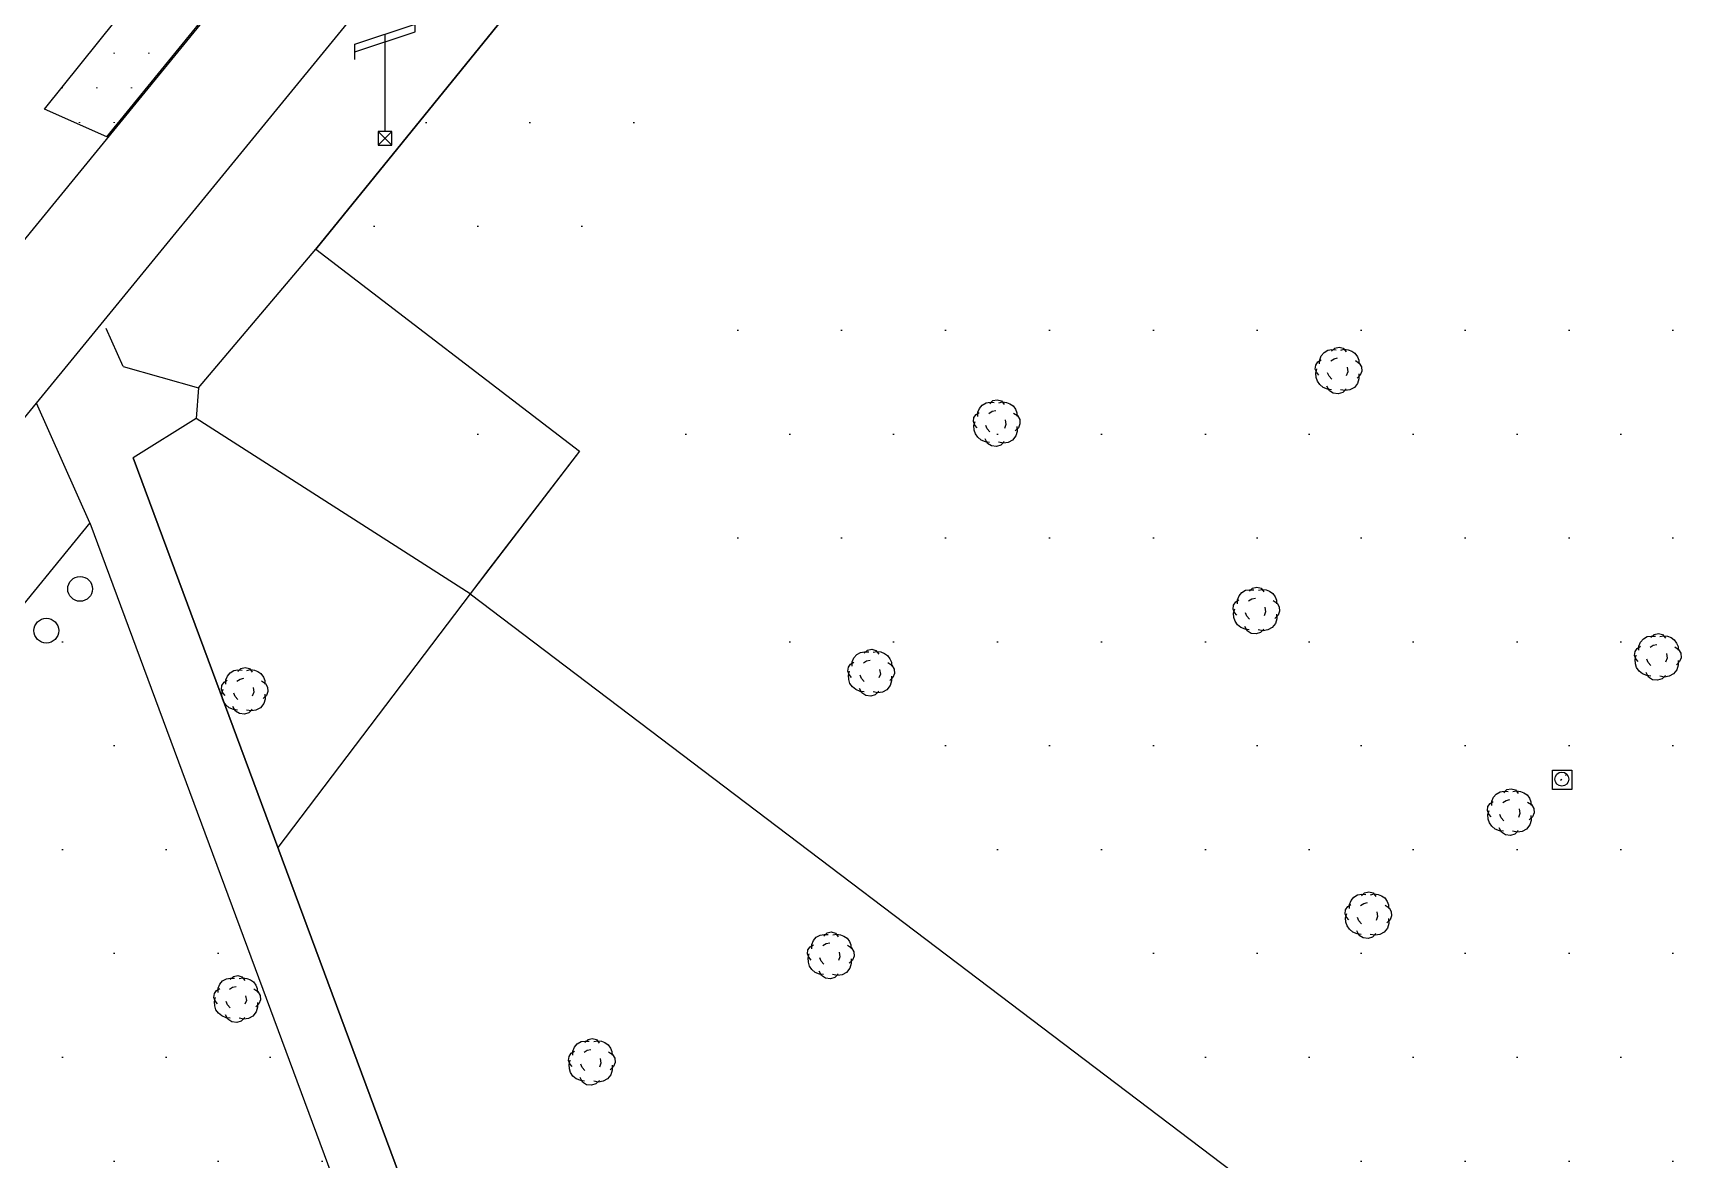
# Model space of a CAD drawing. Header units: metres. Extents: x 64 to 796628, y 142 to 671743.
# Drawn here: x 364206.1 to 364282.5, y 376213.8 to 376265.4 of the extents above; entities that cross this region are included whole.
import ezdxf

# ---------------------------------------------------------------- set-up
doc = ezdxf.new("R2010")
doc.units = ezdxf.units.M
doc.header["$LTSCALE"] = 2
doc.layers.add('Arbres', color=100, linetype='Continuous')
doc.layers.add('Espace Vert', color=3, linetype='Continuous', lineweight=5)
doc.layers.add('ROUTE', color=7, linetype='Continuous', lineweight=25)

msp = doc.modelspace()

# ---------------------------------------------------------------- hatches: boundary and pattern name
h = msp.add_hatch()
h.set_pattern_fill('DOTS', color=3, scale=3, style=0)
h.paths.add_polyline_path([(364290.192, 376164.615), (364289.564, 376163.837)], flags=17)
edge = h.paths.add_edge_path()
edge.add_line((364317.882, 376218.032), (364299.423, 376233.385))
edge.add_line((364335.041, 376238.664), (364317.882, 376218.032))
edge.add_line((364299.423, 376233.385), (364315.453, 376252.941))
edge.add_line((364358.806, 376219.237), (364335.041, 376238.664))
edge.add_line((364313.357, 376167.455), (364358.806, 376219.237))
edge.add_line((364308.452, 376171.458), (364313.357, 376167.455))
edge.add_line((364301.538, 376162.902), (364308.452, 376171.458))
edge.add_line((364303.093, 376161.645), (364301.538, 376162.902))
edge.add_line((364298.819, 376156.357), (364303.093, 376161.645))
edge.add_line((364289.564, 376163.837), (364298.819, 376156.357))
edge.add_line((364294.316, 376161.281), (364290.192, 376164.615))
edge.add_line((364306.067, 376175.742), (364293.686, 376160.505))
edge.add_line((364312.133, 376170.817), (364306.067, 376175.742))
edge.add_line((364312.937, 376171.812), (364312.133, 376170.817))
edge.add_line((364271.345, 376205.412), (364312.937, 376171.812))
edge.add_line((364226.124, 376239.705), (364271.345, 376205.412))
edge.add_line((364231.128, 376246.239), (364226.124, 376239.705))
edge.add_line((364231.128, 376246.239), (364226.981, 376240.836))
edge.add_line((364219.051, 376255.509), (364231.128, 376246.239))
edge.add_line((364257.094, 376302.432), (364219.051, 376255.509))
edge.add_line((364319.346, 376251.96), (364257.094, 376302.432))
edge.add_line((364318.263, 376250.638), (364319.346, 376251.96))
edge.add_line((364315.453, 376252.941), (364318.263, 376250.638))
h = msp.add_hatch()
h.set_pattern_fill('DOTS', color=3, scale=3, style=0)
h.paths.add_polyline_path([(364208.682, 376242.958), (364187.938, 376217.513), (364231.055, 376182.69)])
at = {"layer": 'Espace Vert'}
h = msp.add_hatch(dxfattribs=at)
h.set_pattern_fill('DOTS', color=3, scale=3, style=0)
edge = h.paths.add_edge_path()
edge.add_line((364135.511, 376197.26), (364130.294, 376201.531))
edge.add_line((364074.719, 376133.658), (364294.99, 376402.67))
edge.add_line((364135.511, 376197.26), (364138.532, 376194.755))
edge.add_line((364142.789, 376200.093), (364138.8, 376195.078))
edge.add_line((364138.8, 376195.078), (364138.532, 376194.755))
edge.add_line((364142.789, 376200.093), (364152.95, 376191.735))
edge.add_line((364137.417, 376172.75), (364152.95, 376191.735))
edge.add_line((364137.417, 376172.75), (364117.504, 376148.602))
edge.add_line((364117.503, 376148.601), (364108.429, 376137.463))
edge.add_line((364108.429, 376137.463), (364088.392, 376111.939))
edge.add_line((364074.719, 376133.658), (364058.668, 376114.1))
edge.add_line((364088.392, 376111.939), (364069.571, 376127.385))
h = msp.add_hatch(dxfattribs=at)
h.set_pattern_fill('DOTS', color=3, angle=6e-15, style=0)
edge = h.paths.add_edge_path()
edge.add_line((364209.46, 376260.66), (364228.28, 376283.7))
edge.add_line((364209.46, 376260.66), (364206.61, 376261.92))
edge.add_line((364206.61, 376261.92), (364223.49, 376283.03))
edge.add_arc((364225.23, 376288.047), 5.31, 250.86988, 335.44308)

# ---------------------------------------------------------------- linework, layer by layer
at = {"lineweight": 25}
msp.add_line((364182.54, 376219.48), (364251.01, 376303.18), dxfattribs=at)
for p, q in [((364219.051, 376255.509), (364257.094, 376302.432)), ((364222.213, 376265.361), (364222.213, 376260.906)), ((364221.897, 376260.906), (364222.528, 376260.275)), ((364222.528, 376260.906), (364221.897, 376260.275)), ((364213.672, 376249.148), (364219.051, 376255.509)), ((364219.051, 376255.509), (364231.128, 376246.239)), ((364210.216, 376250.124), (364209.44, 376251.863)), ((364210.216, 376250.124), (364213.672, 376249.148)), ((364213.672, 376249.148), (364213.56, 376247.734)), ((364208.682, 376242.958), (364206.238, 376248.437)), ((364213.56, 376247.734), (364210.667, 376245.944)), ((364226.124, 376239.705), (364213.56, 376247.734)), ((364223.601, 376211.101), (364210.667, 376245.944)), ((364210.667, 376245.944), (364227.86, 376199.629)), ((364231.128, 376246.239), (364226.981, 376240.836)), ((364208.682, 376242.958), (364187.938, 376217.513)), ((364208.682, 376242.958), (364231.055, 376182.69)), ((364226.981, 376240.836), (364226.124, 376239.705)), ((364226.124, 376239.705), (364217.301, 376228.072)), ((364226.552, 376240.271), (364226.124, 376239.705)), ((364226.124, 376239.705), (364271.345, 376205.412)), ((364275.721, 376231.608), (364276.608, 376231.608)), ((364275.721, 376230.722), (364275.721, 376231.608)), ((364276.1, 376231.149), (364276.157, 376231.206)), ((364276.33, 376231.373), (364276.387, 376231.43)), ((364276.33, 376231.373), (364276.387, 376231.43)), ((364276.608, 376231.608), (364276.608, 376230.722)), ((364276.608, 376230.722), (364275.721, 376230.722))]:
    msp.add_line(p, q)
at = {"color": 0}
for p, q in [((364257.094, 376302.432), (364219.051, 376255.509)), ((364219.051, 376255.509), (364231.128, 376246.239)), ((364231.128, 376246.239), (364226.124, 376239.705)), ((364226.124, 376239.705), (364271.345, 376205.412))]:
    msp.add_line(p, q, dxfattribs=at)
for points in [[(364220.828, 376264.552), (364220.828, 376264.9), (364223.597, 376265.821), (364223.597, 376266.169)], [(364220.828, 376264.204), (364220.828, 376264.552), (364223.597, 376265.473), (364223.597, 376265.821)]]:
    msp.add_lwpolyline(points)
msp.add_lwpolyline([(364221.897, 376260.275), (364222.528, 376260.275), (364222.528, 376260.906), (364221.897, 376260.906)], close=True)
at = {"color": 3, "linetype": 'Continuous'}
for centre in [(364208.242, 376239.928), (364206.695, 376238.013)]:
    msp.add_circle(centre, 0.568, dxfattribs=at)
msp.add_circle((364276.157, 376231.206), 0.321)
at = {"layer": 'Arbres'}
for p, q in [((364265.752, 376250.972), (364265.946, 376251.016)), ((364265.946, 376251.016), (364266.137, 376250.964)), ((364264.879, 376250.192), (364264.978, 376250.334)), ((364264.978, 376250.334), (364265.125, 376250.427)), ((364265.054, 376250.246), (364265.058, 376250.438)), ((364265.058, 376250.438), (364265.129, 376250.62)), ((364265.129, 376250.62), (364265.257, 376250.771)), ((364265.257, 376250.771), (364265.433, 376250.873)), ((364265.433, 376250.873), (364265.616, 376250.898)), ((364265.567, 376250.389), (364265.713, 376250.482)), ((364265.605, 376250.831), (364265.752, 376250.972)), ((364265.616, 376250.898), (364265.808, 376250.894)), ((364265.713, 376250.482), (364265.877, 376250.517)), ((364266.02, 376250.88), (364266.184, 376250.915)), ((364266.137, 376250.964), (364266.268, 376250.797)), ((364266.184, 376250.915), (364266.366, 376250.891)), ((364266.366, 376250.891), (364266.529, 376250.83)), ((364266.529, 376250.83), (364266.671, 376250.731)), ((364266.671, 376250.731), (364266.783, 376250.575)), ((364266.693, 376250.403), (364266.873, 376250.284)), ((364266.783, 376250.575), (364266.847, 376250.419)), ((364266.847, 376250.419), (364266.853, 376250.246)), ((364266.873, 376250.284), (364266.975, 376250.109)), ((364264.856, 376250.01), (364264.879, 376250.192)), ((364264.92, 376249.854), (364264.856, 376250.01)), ((364264.881, 376249.826), (364264.933, 376250.018)), ((364264.896, 376249.624), (364264.881, 376249.826)), ((364264.95, 376249.45), (364264.896, 376249.624)), ((364265.023, 376249.727), (364264.92, 376249.854)), ((364265.484, 376249.679), (364265.42, 376249.834)), ((364265.606, 376249.541), (364265.484, 376249.679)), ((364266.345, 376249.882), (364266.273, 376249.7)), ((364266.311, 376250.094), (364266.345, 376249.882)), ((364266.919, 376249.725), (364266.771, 376249.584)), ((364266.857, 376249.563), (364266.795, 376249.352)), ((364266.853, 376249.784), (364266.857, 376249.563)), ((364266.99, 376249.906), (364266.919, 376249.725)), ((364266.975, 376250.109), (364266.99, 376249.906)), ((364265.062, 376249.293), (364264.95, 376249.45)), ((364265.213, 376249.165), (364265.062, 376249.293)), ((364265.414, 376249.084), (364265.213, 376249.165)), ((364265.499, 376249.015), (364265.388, 376249.219)), ((364265.596, 376249.061), (364265.414, 376249.084)), ((364265.679, 376248.895), (364265.499, 376249.015)), ((364265.909, 376248.871), (364265.679, 376248.895)), ((364266.113, 376248.934), (364265.909, 376248.871)), ((364266.23, 376249.018), (364266.01, 376249.061)), ((364266.27, 376249.094), (364266.113, 376248.934)), ((364266.442, 376249.052), (364266.23, 376249.018)), ((364266.647, 376249.163), (364266.442, 376249.052)), ((364266.795, 376249.352), (364266.647, 376249.163)), ((364249.309, 376247.921), (364249.456, 376248.014)), ((364249.384, 376247.833), (364249.388, 376248.025)), ((364249.388, 376248.025), (364249.46, 376248.206)), ((364249.46, 376248.206), (364249.588, 376248.357)), ((364249.588, 376248.357), (364249.763, 376248.46)), ((364249.763, 376248.46), (364249.947, 376248.484)), ((364249.897, 376247.976), (364250.044, 376248.069)), ((364249.936, 376248.417), (364250.083, 376248.559)), ((364249.947, 376248.484), (364250.139, 376248.48)), ((364250.044, 376248.069), (364250.208, 376248.104)), ((364250.083, 376248.559), (364250.276, 376248.602)), ((364250.276, 376248.602), (364250.468, 376248.55)), ((364250.35, 376248.466), (364250.515, 376248.501)), ((364250.468, 376248.55), (364250.599, 376248.384)), ((364250.515, 376248.501), (364250.697, 376248.478)), ((364250.697, 376248.478), (364250.859, 376248.417)), ((364250.859, 376248.417), (364251.002, 376248.318)), ((364251.002, 376248.318), (364251.114, 376248.161)), ((364251.023, 376247.99), (364251.204, 376247.871)), ((364251.114, 376248.161), (364251.178, 376248.006)), ((364251.178, 376248.006), (364251.184, 376247.833)), ((364249.187, 376247.596), (364249.21, 376247.779)), ((364249.251, 376247.441), (364249.187, 376247.596)), ((364249.21, 376247.779), (364249.309, 376247.921)), ((364249.212, 376247.413), (364249.264, 376247.604)), ((364249.227, 376247.211), (364249.212, 376247.413)), ((364249.281, 376247.036), (364249.227, 376247.211)), ((364249.354, 376247.314), (364249.251, 376247.441)), ((364249.815, 376247.265), (364249.751, 376247.421)), ((364249.937, 376247.128), (364249.815, 376247.265)), ((364250.675, 376247.468), (364250.604, 376247.287)), ((364250.642, 376247.681), (364250.675, 376247.468)), ((364251.249, 376247.312), (364251.102, 376247.17)), ((364251.183, 376247.371), (364251.188, 376247.149)), ((364251.204, 376247.871), (364251.306, 376247.695)), ((364251.321, 376247.493), (364251.249, 376247.312)), ((364251.306, 376247.695), (364251.321, 376247.493)), ((364249.393, 376246.88), (364249.281, 376247.036)), ((364249.544, 376246.752), (364249.393, 376246.88)), ((364249.744, 376246.67), (364249.544, 376246.752)), ((364249.829, 376246.601), (364249.718, 376246.806)), ((364249.927, 376246.647), (364249.744, 376246.67)), ((364250.01, 376246.482), (364249.829, 376246.601)), ((364250.24, 376246.458), (364250.01, 376246.482)), ((364250.443, 376246.521), (364250.24, 376246.458)), ((364250.561, 376246.605), (364250.34, 376246.648)), ((364250.601, 376246.681), (364250.443, 376246.521)), ((364250.773, 376246.639), (364250.561, 376246.605)), ((364250.978, 376246.75), (364250.773, 376246.639)), ((364251.126, 376246.939), (364250.978, 376246.75)), ((364251.188, 376247.149), (364251.126, 376246.939)), ((364261.289, 376239.43), (364261.36, 376239.611)), ((364261.36, 376239.611), (364261.488, 376239.762)), ((364261.488, 376239.762), (364261.664, 376239.864)), ((364261.664, 376239.864), (364261.847, 376239.889)), ((364261.836, 376239.822), (364261.983, 376239.963)), ((364261.847, 376239.889), (364262.04, 376239.885)), ((364261.983, 376239.963), (364262.177, 376240.007)), ((364262.177, 376240.007), (364262.368, 376239.955)), ((364262.251, 376239.871), (364262.415, 376239.906)), ((364262.368, 376239.955), (364262.499, 376239.789)), ((364262.415, 376239.906), (364262.598, 376239.883)), ((364262.598, 376239.883), (364262.76, 376239.822)), ((364262.76, 376239.822), (364262.902, 376239.722)), ((364262.902, 376239.722), (364263.014, 376239.566)), ((364263.014, 376239.566), (364263.078, 376239.411)), ((364261.087, 376239.001), (364261.11, 376239.183)), ((364261.151, 376238.846), (364261.087, 376239.001)), ((364261.11, 376239.183), (364261.21, 376239.326)), ((364261.112, 376238.818), (364261.164, 376239.009)), ((364261.127, 376238.615), (364261.112, 376238.818)), ((364261.254, 376238.718), (364261.151, 376238.846)), ((364261.21, 376239.326), (364261.356, 376239.419)), ((364261.285, 376239.237), (364261.289, 376239.43)), ((364261.715, 376238.67), (364261.651, 376238.825)), ((364261.798, 376239.38), (364261.944, 376239.473)), ((364261.944, 376239.473), (364262.108, 376239.508)), ((364262.576, 376238.873), (364262.505, 376238.692)), ((364262.542, 376239.085), (364262.576, 376238.873)), ((364262.924, 376239.395), (364263.104, 376239.275)), ((364263.078, 376239.411), (364263.084, 376239.237)), ((364263.104, 376239.275), (364263.206, 376239.1)), ((364263.221, 376238.898), (364263.15, 376238.716)), ((364263.206, 376239.1), (364263.221, 376238.898)), ((364261.181, 376238.441), (364261.127, 376238.615)), ((364261.293, 376238.285), (364261.181, 376238.441)), ((364261.444, 376238.156), (364261.293, 376238.285)), ((364261.645, 376238.075), (364261.444, 376238.156)), ((364261.73, 376238.006), (364261.619, 376238.21)), ((364261.827, 376238.052), (364261.645, 376238.075)), ((364261.837, 376238.533), (364261.715, 376238.67)), ((364262.461, 376238.009), (364262.241, 376238.053)), ((364262.501, 376238.086), (364262.344, 376237.925)), ((364262.674, 376238.043), (364262.461, 376238.009)), ((364262.878, 376238.154), (364262.674, 376238.043)), ((364263.026, 376238.344), (364262.878, 376238.154)), ((364263.15, 376238.716), (364263.003, 376238.575)), ((364263.089, 376238.554), (364263.026, 376238.344)), ((364263.084, 376238.775), (364263.089, 376238.554)), ((364261.91, 376237.886), (364261.73, 376238.006)), ((364262.141, 376237.862), (364261.91, 376237.886)), ((364262.344, 376237.925), (364262.141, 376237.862)), ((364279.613, 376237.201), (364279.759, 376237.294)), ((364279.688, 376237.113), (364279.692, 376237.305)), ((364279.692, 376237.305), (364279.763, 376237.487)), ((364279.763, 376237.487), (364279.891, 376237.638)), ((364279.891, 376237.638), (364280.067, 376237.74)), ((364280.067, 376237.74), (364280.25, 376237.765)), ((364280.201, 376237.256), (364280.347, 376237.349)), ((364280.239, 376237.698), (364280.386, 376237.839)), ((364280.25, 376237.765), (364280.442, 376237.761)), ((364280.347, 376237.349), (364280.511, 376237.384)), ((364280.386, 376237.839), (364280.58, 376237.883)), ((364280.58, 376237.883), (364280.771, 376237.831)), ((364280.654, 376237.747), (364280.818, 376237.782)), ((364280.771, 376237.831), (364280.902, 376237.664)), ((364280.818, 376237.782), (364281, 376237.758)), ((364281, 376237.758), (364281.163, 376237.697)), ((364281.163, 376237.697), (364281.305, 376237.598)), ((364281.305, 376237.598), (364281.417, 376237.442)), ((364281.327, 376237.27), (364281.507, 376237.151)), ((364281.417, 376237.442), (364281.481, 376237.286)), ((364281.481, 376237.286), (364281.487, 376237.113)), ((364243.556, 376236.476), (364243.702, 376236.569)), ((364243.631, 376236.388), (364243.635, 376236.581)), ((364243.635, 376236.581), (364243.707, 376236.762)), ((364243.707, 376236.762), (364243.835, 376236.913)), ((364243.835, 376236.913), (364244.01, 376237.015)), ((364244.01, 376237.015), (364244.194, 376237.04)), ((364244.144, 376236.531), (364244.291, 376236.624)), ((364244.183, 376236.973), (364244.33, 376237.114)), ((364244.194, 376237.04), (364244.386, 376237.036)), ((364244.291, 376236.624), (364244.455, 376236.659)), ((364244.33, 376237.114), (364244.523, 376237.158)), ((364244.523, 376237.158), (364244.715, 376237.106)), ((364244.597, 376237.022), (364244.762, 376237.057)), ((364244.715, 376237.106), (364244.846, 376236.94)), ((364244.762, 376237.057), (364244.944, 376237.034)), ((364244.944, 376237.034), (364245.106, 376236.972)), ((364245.106, 376236.972), (364245.248, 376236.873)), ((364245.248, 376236.873), (364245.361, 376236.717)), ((364245.27, 376236.546), (364245.451, 376236.426)), ((364245.361, 376236.717), (364245.425, 376236.561)), ((364245.425, 376236.561), (364245.43, 376236.388)), ((364279.49, 376236.877), (364279.513, 376237.059)), ((364279.554, 376236.721), (364279.49, 376236.877)), ((364279.513, 376237.059), (364279.613, 376237.201)), ((364279.515, 376236.693), (364279.567, 376236.885)), ((364279.53, 376236.491), (364279.515, 376236.693)), ((364279.657, 376236.594), (364279.554, 376236.721)), ((364280.118, 376236.546), (364280.054, 376236.701)), ((364280.24, 376236.408), (364280.118, 376236.546)), ((364280.979, 376236.749), (364280.908, 376236.567)), ((364280.945, 376236.961), (364280.979, 376236.749)), ((364281.553, 376236.592), (364281.405, 376236.451)), ((364281.487, 376236.651), (364281.492, 376236.43)), ((364281.507, 376237.151), (364281.609, 376236.976)), ((364281.624, 376236.773), (364281.553, 376236.592)), ((364281.609, 376236.976), (364281.624, 376236.773)), ((364214.84, 376235.646), (364214.987, 376235.739)), ((364214.916, 376235.558), (364214.92, 376235.75)), ((364214.92, 376235.75), (364214.991, 376235.931)), ((364214.991, 376235.931), (364215.119, 376236.083)), ((364215.119, 376236.083), (364215.295, 376236.185)), ((364215.295, 376236.185), (364215.478, 376236.21)), ((364215.429, 376235.701), (364215.575, 376235.794)), ((364215.467, 376236.142), (364215.614, 376236.284)), ((364215.478, 376236.21), (364215.67, 376236.205)), ((364215.575, 376235.794), (364215.739, 376235.829)), ((364215.614, 376236.284), (364215.808, 376236.328)), ((364215.808, 376236.328), (364215.999, 376236.275)), ((364215.882, 376236.191), (364216.046, 376236.226)), ((364215.999, 376236.275), (364216.13, 376236.109)), ((364216.046, 376236.226), (364216.228, 376236.203)), ((364216.228, 376236.203), (364216.391, 376236.142)), ((364216.391, 376236.142), (364216.533, 376236.043)), ((364216.533, 376236.043), (364216.645, 376235.886)), ((364216.645, 376235.886), (364216.709, 376235.731)), ((364243.434, 376236.152), (364243.457, 376236.334)), ((364243.498, 376235.997), (364243.434, 376236.152)), ((364243.457, 376236.334), (364243.556, 376236.476)), ((364243.459, 376235.969), (364243.511, 376236.16)), ((364243.474, 376235.766), (364243.459, 376235.969)), ((364243.528, 376235.592), (364243.474, 376235.766)), ((364243.601, 376235.869), (364243.498, 376235.997)), ((364244.062, 376235.821), (364243.998, 376235.976)), ((364244.184, 376235.684), (364244.062, 376235.821)), ((364244.922, 376236.024), (364244.851, 376235.843)), ((364244.888, 376236.236), (364244.922, 376236.024)), ((364245.496, 376235.867), (364245.349, 376235.726)), ((364245.43, 376235.926), (364245.435, 376235.705)), ((364245.451, 376236.426), (364245.553, 376236.251)), ((364245.568, 376236.048), (364245.496, 376235.867)), ((364245.553, 376236.251), (364245.568, 376236.048)), ((364279.584, 376236.317), (364279.53, 376236.491)), ((364279.696, 376236.16), (364279.584, 376236.317)), ((364279.847, 376236.032), (364279.696, 376236.16)), ((364280.048, 376235.951), (364279.847, 376236.032)), ((364280.133, 376235.881), (364280.022, 376236.086)), ((364280.23, 376235.927), (364280.048, 376235.951)), ((364280.313, 376235.762), (364280.133, 376235.881)), ((364280.543, 376235.738), (364280.313, 376235.762)), ((364280.747, 376235.801), (364280.543, 376235.738)), ((364280.864, 376235.885), (364280.644, 376235.928)), ((364280.904, 376235.961), (364280.747, 376235.801)), ((364281.077, 376235.919), (364280.864, 376235.885)), ((364281.281, 376236.03), (364281.077, 376235.919)), ((364281.429, 376236.219), (364281.281, 376236.03)), ((364281.492, 376236.43), (364281.429, 376236.219)), ((364214.718, 376235.321), (364214.741, 376235.504)), ((364214.782, 376235.166), (364214.718, 376235.321)), ((364214.741, 376235.504), (364214.84, 376235.646)), ((364214.743, 376235.138), (364214.795, 376235.329)), ((364214.758, 376234.936), (364214.743, 376235.138)), ((364214.885, 376235.039), (364214.782, 376235.166)), ((364215.346, 376234.99), (364215.282, 376235.146)), ((364215.468, 376234.853), (364215.346, 376234.99)), ((364216.207, 376235.193), (364216.135, 376235.012)), ((364216.173, 376235.406), (364216.207, 376235.193)), ((364216.555, 376235.715), (364216.735, 376235.596)), ((364216.781, 376235.037), (364216.633, 376234.896)), ((364216.709, 376235.731), (364216.715, 376235.558)), ((364216.715, 376235.096), (364216.719, 376234.874)), ((364216.735, 376235.596), (364216.837, 376235.42)), ((364216.852, 376235.218), (364216.781, 376235.037)), ((364216.837, 376235.42), (364216.852, 376235.218)), ((364243.64, 376235.435), (364243.528, 376235.592)), ((364243.791, 376235.307), (364243.64, 376235.435)), ((364243.991, 376235.226), (364243.791, 376235.307)), ((364244.076, 376235.157), (364243.965, 376235.361)), ((364244.173, 376235.203), (364243.991, 376235.226)), ((364244.257, 376235.037), (364244.076, 376235.157)), ((364244.487, 376235.013), (364244.257, 376235.037)), ((364244.69, 376235.076), (364244.487, 376235.013)), ((364244.808, 376235.16), (364244.587, 376235.203)), ((364244.848, 376235.236), (364244.69, 376235.076)), ((364245.02, 376235.194), (364244.808, 376235.16)), ((364245.224, 376235.305), (364245.02, 376235.194)), ((364245.373, 376235.495), (364245.224, 376235.305)), ((364245.435, 376235.705), (364245.373, 376235.495)), ((364214.812, 376234.761), (364214.758, 376234.936)), ((364214.924, 376234.605), (364214.812, 376234.761)), ((364215.075, 376234.477), (364214.924, 376234.605)), ((364215.276, 376234.395), (364215.075, 376234.477)), ((364215.361, 376234.326), (364215.25, 376234.531)), ((364215.458, 376234.372), (364215.276, 376234.395)), ((364215.541, 376234.207), (364215.361, 376234.326)), ((364215.975, 376234.246), (364215.771, 376234.183)), ((364216.092, 376234.33), (364215.872, 376234.373)), ((364216.132, 376234.406), (364215.975, 376234.246)), ((364216.304, 376234.364), (364216.092, 376234.33)), ((364216.509, 376234.475), (364216.304, 376234.364)), ((364216.657, 376234.664), (364216.509, 376234.475)), ((364216.719, 376234.874), (364216.657, 376234.664)), ((364215.771, 376234.183), (364215.541, 376234.207)), ((364273.019, 376230.369), (364273.147, 376230.52)), ((364273.147, 376230.52), (364273.322, 376230.622)), ((364273.322, 376230.622), (364273.506, 376230.647)), ((364273.495, 376230.58), (364273.642, 376230.721)), ((364273.506, 376230.647), (364273.698, 376230.643)), ((364273.642, 376230.721), (364273.835, 376230.765)), ((364273.835, 376230.765), (364274.027, 376230.713)), ((364273.91, 376230.629), (364274.074, 376230.664)), ((364274.027, 376230.713), (364274.158, 376230.547)), ((364274.074, 376230.664), (364274.256, 376230.641)), ((364274.256, 376230.641), (364274.418, 376230.58)), ((364274.418, 376230.58), (364274.561, 376230.48)), ((364274.561, 376230.48), (364274.673, 376230.324)), ((364272.746, 376229.759), (364272.769, 376229.941)), ((364272.81, 376229.604), (364272.746, 376229.759)), ((364272.769, 376229.941), (364272.868, 376230.084)), ((364272.771, 376229.576), (364272.823, 376229.767)), ((364272.868, 376230.084), (364273.015, 376230.177)), ((364272.943, 376229.995), (364272.948, 376230.188)), ((364272.948, 376230.188), (364273.019, 376230.369)), ((364273.456, 376230.138), (364273.603, 376230.231)), ((364273.603, 376230.231), (364273.767, 376230.266)), ((364274.235, 376229.631), (364274.163, 376229.45)), ((364274.201, 376229.843), (364274.235, 376229.631)), ((364274.582, 376230.153), (364274.763, 376230.033)), ((364274.673, 376230.324), (364274.737, 376230.169)), ((364274.737, 376230.169), (364274.743, 376229.995)), ((364274.763, 376230.033), (364274.865, 376229.858)), ((364274.88, 376229.656), (364274.808, 376229.474)), ((364274.865, 376229.858), (364274.88, 376229.656)), ((364272.786, 376229.373), (364272.771, 376229.576)), ((364272.84, 376229.199), (364272.786, 376229.373)), ((364272.913, 376229.476), (364272.81, 376229.604)), ((364272.952, 376229.043), (364272.84, 376229.199)), ((364273.103, 376228.914), (364272.952, 376229.043)), ((364273.303, 376228.833), (364273.103, 376228.914)), ((364273.389, 376228.764), (364273.277, 376228.968)), ((364273.374, 376229.428), (364273.31, 376229.583)), ((364273.496, 376229.291), (364273.374, 376229.428)), ((364274.537, 376228.912), (364274.332, 376228.801)), ((364274.685, 376229.102), (364274.537, 376228.912)), ((364274.808, 376229.474), (364274.661, 376229.333)), ((364274.747, 376229.312), (364274.685, 376229.102)), ((364274.742, 376229.534), (364274.747, 376229.312)), ((364273.486, 376228.81), (364273.303, 376228.833)), ((364273.569, 376228.645), (364273.389, 376228.764)), ((364273.799, 376228.62), (364273.569, 376228.645)), ((364274.003, 376228.683), (364273.799, 376228.62)), ((364274.12, 376228.767), (364273.899, 376228.811)), ((364274.16, 376228.844), (364274.003, 376228.683)), ((364274.332, 376228.801), (364274.12, 376228.767)), ((364266.622, 376225.795), (364266.797, 376225.897)), ((364266.797, 376225.897), (364266.981, 376225.922)), ((364266.97, 376225.855), (364267.117, 376225.996)), ((364266.981, 376225.922), (364267.173, 376225.918)), ((364267.117, 376225.996), (364267.31, 376226.04)), ((364267.31, 376226.04), (364267.502, 376225.988)), ((364267.384, 376225.903), (364267.549, 376225.938)), ((364267.502, 376225.988), (364267.633, 376225.821)), ((364267.549, 376225.938), (364267.731, 376225.915)), ((364267.731, 376225.915), (364267.893, 376225.854)), ((364267.893, 376225.854), (364268.036, 376225.755)), ((364266.221, 376225.034), (364266.244, 376225.216)), ((364266.244, 376225.216), (364266.343, 376225.358)), ((364266.343, 376225.358), (364266.49, 376225.451)), ((364266.418, 376225.27), (364266.422, 376225.462)), ((364266.422, 376225.462), (364266.494, 376225.643)), ((364266.494, 376225.643), (364266.622, 376225.795)), ((364266.931, 376225.413), (364267.078, 376225.506)), ((364267.078, 376225.506), (364267.242, 376225.541)), ((364267.676, 376225.118), (364267.709, 376224.905)), ((364268.036, 376225.755), (364268.148, 376225.598)), ((364268.057, 376225.427), (364268.238, 376225.308)), ((364268.148, 376225.598), (364268.212, 376225.443)), ((364268.212, 376225.443), (364268.218, 376225.27)), ((364268.238, 376225.308), (364268.34, 376225.133)), ((364268.34, 376225.133), (364268.355, 376224.93)), ((364266.285, 376224.878), (364266.221, 376225.034)), ((364266.246, 376224.85), (364266.298, 376225.041)), ((364266.261, 376224.648), (364266.246, 376224.85)), ((364266.315, 376224.473), (364266.261, 376224.648)), ((364266.388, 376224.751), (364266.285, 376224.878)), ((364266.427, 376224.317), (364266.315, 376224.473)), ((364266.578, 376224.189), (364266.427, 376224.317)), ((364266.849, 376224.703), (364266.785, 376224.858)), ((364266.971, 376224.565), (364266.849, 376224.703)), ((364267.709, 376224.905), (364267.638, 376224.724)), ((364268.16, 376224.376), (364268.012, 376224.187)), ((364268.283, 376224.749), (364268.136, 376224.608)), ((364268.222, 376224.587), (364268.16, 376224.376)), ((364268.217, 376224.808), (364268.222, 376224.587)), ((364268.355, 376224.93), (364268.283, 376224.749)), ((364241.703, 376223.514), (364241.849, 376223.607)), ((364241.778, 376223.426), (364241.782, 376223.618)), ((364241.782, 376223.618), (364241.853, 376223.799)), ((364241.853, 376223.799), (364241.981, 376223.95)), ((364241.981, 376223.95), (364242.157, 376224.052)), ((364242.157, 376224.052), (364242.34, 376224.077)), ((364242.291, 376223.568), (364242.437, 376223.662)), ((364242.329, 376224.01), (364242.476, 376224.151)), ((364242.34, 376224.077), (364242.533, 376224.073)), ((364242.437, 376223.662), (364242.601, 376223.697)), ((364242.476, 376224.151), (364242.67, 376224.195)), ((364242.67, 376224.195), (364242.861, 376224.143)), ((364242.744, 376224.059), (364242.908, 376224.094)), ((364242.861, 376224.143), (364242.992, 376223.977)), ((364242.908, 376224.094), (364243.091, 376224.071)), ((364243.091, 376224.071), (364243.253, 376224.01)), ((364243.253, 376224.01), (364243.395, 376223.91)), ((364243.395, 376223.91), (364243.507, 376223.754)), ((364243.417, 376223.583), (364243.597, 376223.464)), ((364243.507, 376223.754), (364243.571, 376223.599)), ((364243.571, 376223.599), (364243.577, 376223.426)), ((364266.778, 376224.108), (364266.578, 376224.189)), ((364266.863, 376224.038), (364266.752, 376224.243)), ((364266.961, 376224.084), (364266.778, 376224.108)), ((364267.044, 376223.919), (364266.863, 376224.038)), ((364267.274, 376223.895), (364267.044, 376223.919)), ((364267.477, 376223.958), (364267.274, 376223.895)), ((364267.595, 376224.042), (364267.374, 376224.085)), ((364267.635, 376224.118), (364267.477, 376223.958)), ((364267.807, 376224.076), (364267.595, 376224.042)), ((364268.012, 376224.187), (364267.807, 376224.076)), ((364241.58, 376223.189), (364241.603, 376223.372)), ((364241.644, 376223.034), (364241.58, 376223.189)), ((364241.603, 376223.372), (364241.703, 376223.514)), ((364241.605, 376223.006), (364241.657, 376223.197)), ((364241.62, 376222.803), (364241.605, 376223.006)), ((364241.674, 376222.629), (364241.62, 376222.803)), ((364241.747, 376222.907), (364241.644, 376223.034)), ((364242.208, 376222.858), (364242.144, 376223.014)), ((364242.33, 376222.721), (364242.208, 376222.858)), ((364243.069, 376223.061), (364242.998, 376222.88)), ((364243.035, 376223.274), (364243.069, 376223.061)), ((364243.643, 376222.905), (364243.496, 376222.763)), ((364243.577, 376222.964), (364243.582, 376222.742)), ((364243.597, 376223.464), (364243.699, 376223.288)), ((364243.714, 376223.086), (364243.643, 376222.905)), ((364243.699, 376223.288), (364243.714, 376223.086)), ((364214.775, 376221.948), (364214.951, 376222.05)), ((364214.951, 376222.05), (364215.134, 376222.075)), ((364215.123, 376222.008), (364215.27, 376222.149)), ((364215.134, 376222.075), (364215.326, 376222.071)), ((364215.27, 376222.149), (364215.464, 376222.193)), ((364215.464, 376222.193), (364215.655, 376222.141)), ((364215.538, 376222.057), (364215.702, 376222.091)), ((364215.655, 376222.141), (364215.786, 376221.974)), ((364215.702, 376222.091), (364215.884, 376222.068)), ((364215.884, 376222.068), (364216.047, 376222.007)), ((364216.047, 376222.007), (364216.189, 376221.908)), ((364241.786, 376222.473), (364241.674, 376222.629)), ((364241.937, 376222.344), (364241.786, 376222.473)), ((364242.138, 376222.263), (364241.937, 376222.344)), ((364242.223, 376222.194), (364242.112, 376222.398)), ((364242.32, 376222.24), (364242.138, 376222.263)), ((364242.403, 376222.075), (364242.223, 376222.194)), ((364242.634, 376222.051), (364242.403, 376222.075)), ((364242.837, 376222.114), (364242.634, 376222.051)), ((364242.954, 376222.198), (364242.734, 376222.241)), ((364242.994, 376222.274), (364242.837, 376222.114)), ((364243.167, 376222.232), (364242.954, 376222.198)), ((364243.371, 376222.343), (364243.167, 376222.232)), ((364243.519, 376222.532), (364243.371, 376222.343)), ((364243.582, 376222.742), (364243.519, 376222.532)), ((364214.374, 376221.187), (364214.397, 376221.369)), ((364214.397, 376221.369), (364214.497, 376221.511)), ((364214.497, 376221.511), (364214.643, 376221.604)), ((364214.572, 376221.423), (364214.576, 376221.615)), ((364214.576, 376221.615), (364214.647, 376221.797)), ((364214.647, 376221.797), (364214.775, 376221.948)), ((364215.085, 376221.566), (364215.231, 376221.659)), ((364215.231, 376221.659), (364215.395, 376221.694)), ((364215.829, 376221.271), (364215.863, 376221.059)), ((364216.189, 376221.908), (364216.301, 376221.752)), ((364216.211, 376221.58), (364216.391, 376221.461)), ((364216.301, 376221.752), (364216.365, 376221.596)), ((364216.365, 376221.596), (364216.371, 376221.423)), ((364216.391, 376221.461), (364216.493, 376221.286)), ((364216.493, 376221.286), (364216.508, 376221.083)), ((364214.438, 376221.031), (364214.374, 376221.187)), ((364214.399, 376221.003), (364214.451, 376221.195)), ((364214.414, 376220.801), (364214.399, 376221.003)), ((364214.468, 376220.627), (364214.414, 376220.801)), ((364214.541, 376220.904), (364214.438, 376221.031)), ((364214.58, 376220.47), (364214.468, 376220.627)), ((364214.731, 376220.342), (364214.58, 376220.47)), ((364215.002, 376220.856), (364214.938, 376221.011)), ((364215.124, 376220.718), (364215.002, 376220.856)), ((364215.863, 376221.059), (364215.792, 376220.877)), ((364216.313, 376220.529), (364216.165, 376220.34)), ((364216.437, 376220.902), (364216.289, 376220.761)), ((364216.376, 376220.74), (364216.313, 376220.529)), ((364216.371, 376220.961), (364216.376, 376220.74)), ((364216.508, 376221.083), (364216.437, 376220.902)), ((364214.932, 376220.261), (364214.731, 376220.342)), ((364215.017, 376220.191), (364214.906, 376220.396)), ((364215.114, 376220.237), (364214.932, 376220.261)), ((364215.197, 376220.072), (364215.017, 376220.191)), ((364215.427, 376220.048), (364215.197, 376220.072)), ((364215.631, 376220.111), (364215.427, 376220.048)), ((364215.748, 376220.195), (364215.528, 376220.238)), ((364215.788, 376220.271), (364215.631, 376220.111)), ((364215.96, 376220.229), (364215.748, 376220.195)), ((364216.165, 376220.34), (364215.96, 376220.229)), ((364230.9, 376218.915), (364231.029, 376219.066)), ((364231.029, 376219.066), (364231.204, 376219.169)), ((364231.204, 376219.169), (364231.387, 376219.193)), ((364231.376, 376219.126), (364231.524, 376219.268)), ((364231.387, 376219.193), (364231.58, 376219.189)), ((364231.524, 376219.268), (364231.717, 376219.312)), ((364231.717, 376219.312), (364231.908, 376219.259)), ((364231.791, 376219.175), (364231.955, 376219.21)), ((364231.908, 376219.259), (364232.039, 376219.093)), ((364231.955, 376219.21), (364232.138, 376219.187)), ((364232.138, 376219.187), (364232.3, 376219.126)), ((364232.3, 376219.126), (364232.442, 376219.027)), ((364232.442, 376219.027), (364232.554, 376218.87)), ((364230.627, 376218.305), (364230.651, 376218.488)), ((364230.691, 376218.15), (364230.627, 376218.305)), ((364230.651, 376218.488), (364230.75, 376218.63)), ((364230.652, 376218.122), (364230.705, 376218.313)), ((364230.75, 376218.63), (364230.896, 376218.723)), ((364230.825, 376218.542), (364230.829, 376218.734)), ((364230.829, 376218.734), (364230.9, 376218.915)), ((364231.338, 376218.685), (364231.484, 376218.778)), ((364231.484, 376218.778), (364231.649, 376218.813)), ((364232.116, 376218.177), (364232.045, 376217.996)), ((364232.082, 376218.39), (364232.116, 376218.177)), ((364232.464, 376218.699), (364232.644, 376218.58)), ((364232.554, 376218.87), (364232.618, 376218.715)), ((364232.618, 376218.715), (364232.624, 376218.542)), ((364232.644, 376218.58), (364232.746, 376218.404)), ((364232.761, 376218.202), (364232.69, 376218.021)), ((364232.746, 376218.404), (364232.761, 376218.202)), ((364230.667, 376217.92), (364230.652, 376218.122)), ((364230.721, 376217.745), (364230.667, 376217.92)), ((364230.795, 376218.023), (364230.691, 376218.15)), ((364230.833, 376217.589), (364230.721, 376217.745)), ((364230.985, 376217.461), (364230.833, 376217.589)), ((364231.185, 376217.379), (364230.985, 376217.461)), ((364231.27, 376217.31), (364231.159, 376217.515)), ((364231.255, 376217.974), (364231.191, 376218.13)), ((364231.378, 376217.837), (364231.255, 376217.974)), ((364232.418, 376217.459), (364232.214, 376217.348)), ((364232.567, 376217.648), (364232.418, 376217.459)), ((364232.69, 376218.021), (364232.543, 376217.879)), ((364232.629, 376217.858), (364232.567, 376217.648)), ((364232.624, 376218.08), (364232.629, 376217.858)), ((364231.367, 376217.356), (364231.185, 376217.379)), ((364231.45, 376217.191), (364231.27, 376217.31)), ((364231.681, 376217.167), (364231.45, 376217.191)), ((364231.884, 376217.23), (364231.681, 376217.167)), ((364232.001, 376217.314), (364231.781, 376217.357)), ((364232.041, 376217.39), (364231.884, 376217.23)), ((364232.214, 376217.348), (364232.001, 376217.314))]:
    msp.add_line(p, q, dxfattribs=at)
at = {"layer": 'Espace Vert', "color": 3, "linetype": 'Continuous', "lineweight": 25}
for p, q in [((364209.46, 376260.66), (364228.28, 376283.7)), ((364206.61, 376261.92), (364223.49, 376283.03)), ((364209.46, 376260.66), (364206.61, 376261.92))]:
    msp.add_line(p, q, dxfattribs=at)
at = {"layer": 'ROUTE'}
msp.add_line((364228.505, 376283.867), (364176.244, 376219.934), dxfattribs=at)

doc.saveas('drawing.dxf')
